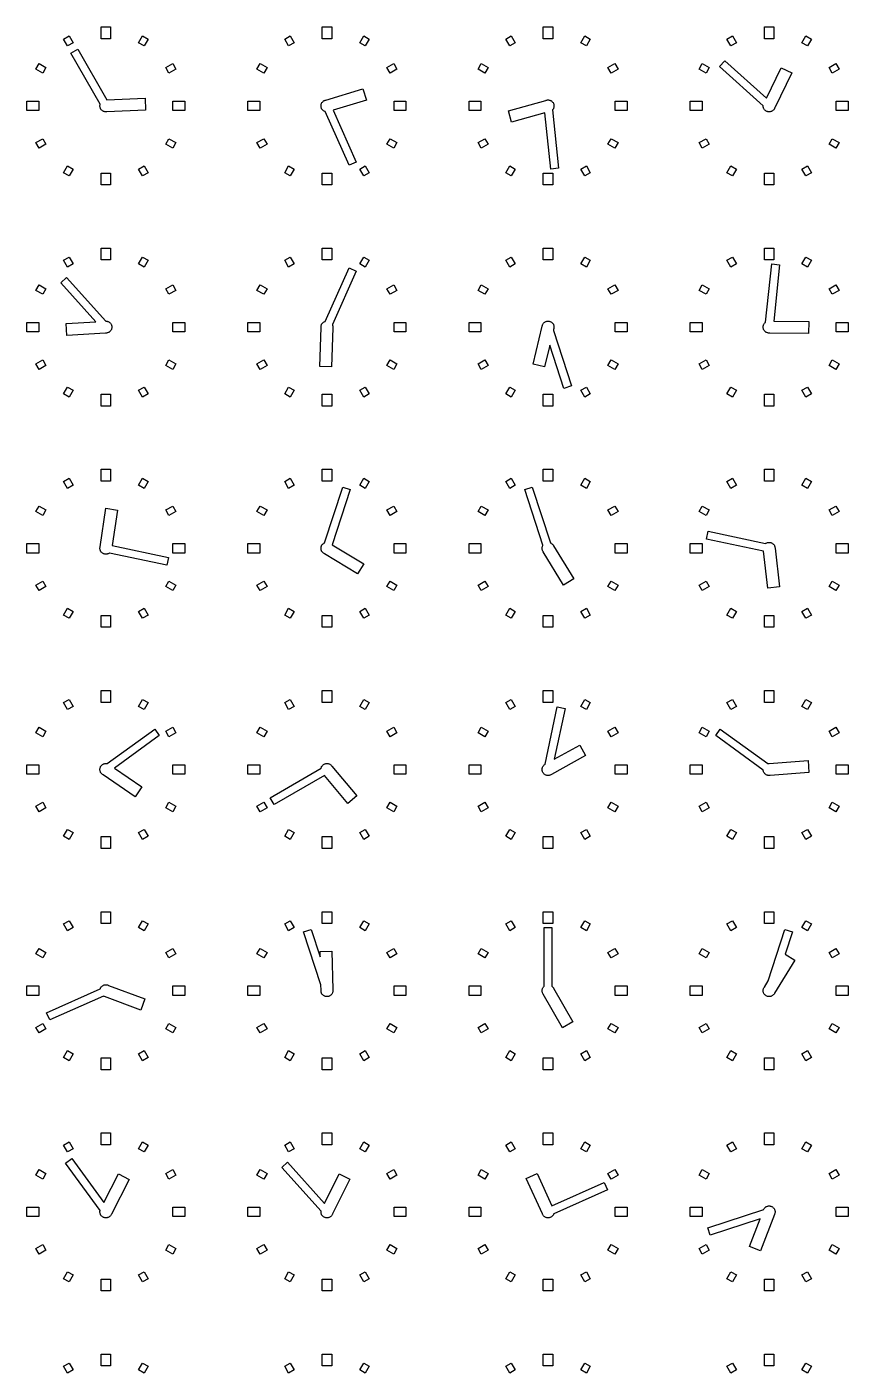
# Model space of a CAD drawing. Header units: millimetres. Extents: x -8 to 856, y -8 to 688.
# Drawn here: x 316 to 420, y 165.6 to 336 of the extents above; entities that cross this region are included whole.
import ezdxf

# ---------------------------------------------------------------- set-up
doc = ezdxf.new("R2010")
doc.units = ezdxf.units.MM

msp = doc.modelspace()

# ---------------------------------------------------------------- linework, layer by layer
for points in [[(326.6, 334.5), (325.4, 334.5), (325.4, 336), (326.6, 336), (326.6, 334.5)], [(354.6, 334.5), (353.4, 334.5), (353.4, 336), (354.6, 336), (354.6, 334.5)], [(382.6, 334.5), (381.4, 334.5), (381.4, 336), (382.6, 336), (382.6, 334.5)], [(410.6, 334.5), (409.4, 334.5), (409.4, 336), (410.6, 336), (410.6, 334.5)], [(321.85, 333.99), (321.15, 333.59), (320.65, 334.46), (321.35, 334.86), (321.85, 333.99)], [(330.85, 333.59), (330.15, 333.99), (330.65, 334.86), (331.35, 334.46), (330.85, 333.59)], [(349.85, 333.99), (349.15, 333.59), (348.65, 334.46), (349.35, 334.86), (349.85, 333.99)], [(358.85, 333.59), (358.15, 333.99), (358.65, 334.86), (359.35, 334.46), (358.85, 333.59)], [(377.85, 333.99), (377.15, 333.59), (376.65, 334.46), (377.35, 334.86), (377.85, 333.99)], [(386.85, 333.59), (386.15, 333.99), (386.65, 334.86), (387.35, 334.46), (386.85, 333.59)], [(405.85, 333.99), (405.15, 333.59), (404.65, 334.46), (405.35, 334.86), (405.85, 333.99)], [(414.85, 333.59), (414.15, 333.99), (414.65, 334.86), (415.35, 334.46), (414.85, 333.59)], [(326.07, 325.25), (326, 325.25), (325.93, 325.25), (325.85, 325.26), (325.78, 325.28), (325.71, 325.3), (325.64, 325.33), (325.58, 325.37), (325.52, 325.42), (325.47, 325.47), (325.42, 325.52), (325.37, 325.58), (325.33, 325.64), (325.3, 325.71), (325.28, 325.78), (325.26, 325.85), (325.25, 325.93), (325.25, 326), (325.25, 326.07), (325.26, 326.15), (325.28, 326.22), (325.28, 326.24), (321.57, 332.68), (322.43, 333.18), (326.14, 326.76), (330.96, 326.97), (331.03, 325.47), (326.11, 325.25), (326.07, 325.25)], [(318.41, 330.85), (318.01, 330.15), (317.14, 330.65), (317.54, 331.35), (318.41, 330.85)], [(333.99, 330.15), (333.59, 330.85), (334.46, 331.35), (334.86, 330.65), (333.99, 330.15)], [(346.41, 330.85), (346.01, 330.15), (345.14, 330.65), (345.54, 331.35), (346.41, 330.85)], [(361.99, 330.15), (361.59, 330.85), (362.46, 331.35), (362.86, 330.65), (361.99, 330.15)], [(374.41, 330.85), (374.01, 330.15), (373.14, 330.65), (373.54, 331.35), (374.41, 330.85)], [(389.99, 330.15), (389.59, 330.85), (390.46, 331.35), (390.86, 330.65), (389.99, 330.15)], [(402.41, 330.85), (402.01, 330.15), (401.14, 330.65), (401.54, 331.35), (402.41, 330.85)], [(410.7, 325.71), (410.67, 325.64), (410.63, 325.58), (410.58, 325.52), (410.53, 325.47), (410.48, 325.42), (410.42, 325.37), (410.36, 325.33), (410.29, 325.3), (410.22, 325.28), (410.15, 325.26), (410.07, 325.25), (410, 325.25), (409.93, 325.25), (409.85, 325.26), (409.78, 325.28), (409.71, 325.3), (409.64, 325.33), (409.58, 325.37), (409.52, 325.42), (409.47, 325.47), (409.42, 325.52), (409.37, 325.58), (409.33, 325.64), (409.3, 325.71), (409.28, 325.78), (409.26, 325.85), (409.25, 325.93), (409.25, 326), (409.25, 326.01), (403.72, 330.98), (404.39, 331.72), (409.65, 326.99), (411.52, 330.82), (412.87, 330.17), (410.71, 325.74), (410.7, 325.71)], [(417.99, 330.15), (417.59, 330.85), (418.46, 331.35), (418.86, 330.65), (417.99, 330.15)], [(353.71, 325.3), (353.64, 325.33), (353.58, 325.37), (353.52, 325.42), (353.47, 325.47), (353.42, 325.52), (353.37, 325.58), (353.33, 325.64), (353.3, 325.71), (353.28, 325.78), (353.26, 325.85), (353.25, 325.93), (353.25, 326), (353.25, 326.07), (353.26, 326.15), (353.28, 326.22), (353.3, 326.29), (353.33, 326.36), (353.37, 326.42), (353.42, 326.48), (353.47, 326.53), (353.52, 326.58), (353.58, 326.63), (353.64, 326.67), (353.71, 326.7), (353.78, 326.72), (353.85, 326.74), (353.86, 326.74), (358.56, 328.18), (359, 326.74), (354.79, 325.46), (357.71, 318.9), (356.8, 318.49), (353.77, 325.28), (353.71, 325.3)], [(317.5, 326.6), (317.5, 325.4), (316, 325.4), (316, 326.6), (317.5, 326.6)], [(334.5, 325.4), (334.5, 326.6), (336, 326.6), (336, 325.4), (334.5, 325.4)], [(345.5, 326.6), (345.5, 325.4), (344, 325.4), (344, 326.6), (345.5, 326.6)], [(362.5, 325.4), (362.5, 326.6), (364, 326.6), (364, 325.4), (362.5, 325.4)], [(373.5, 326.6), (373.5, 325.4), (372, 325.4), (372, 326.6), (373.5, 326.6)], [(381.72, 326.7), (381.78, 326.72), (381.85, 326.74), (381.93, 326.75), (382, 326.75), (382.07, 326.75), (382.15, 326.74), (382.22, 326.72), (382.29, 326.7), (382.36, 326.67), (382.42, 326.63), (382.48, 326.58), (382.53, 326.53), (382.58, 326.48), (382.63, 326.42), (382.67, 326.36), (382.7, 326.29), (382.72, 326.22), (382.74, 326.15), (382.75, 326.07), (382.75, 326), (382.75, 325.93), (382.74, 325.85), (382.72, 325.78), (382.7, 325.71), (382.67, 325.64), (382.63, 325.58), (382.58, 325.52), (382.56, 325.49), (383.33, 318.1), (382.34, 317.99), (381.59, 325.11), (377.38, 323.94), (376.98, 325.39), (381.72, 326.7)], [(390.5, 325.4), (390.5, 326.6), (392, 326.6), (392, 325.4), (390.5, 325.4)], [(401.5, 326.6), (401.5, 325.4), (400, 325.4), (400, 326.6), (401.5, 326.6)], [(418.5, 325.4), (418.5, 326.6), (420, 326.6), (420, 325.4), (418.5, 325.4)], [(318.01, 321.85), (318.41, 321.15), (317.54, 320.65), (317.14, 321.35), (318.01, 321.85)], [(333.59, 321.15), (333.99, 321.85), (334.86, 321.35), (334.46, 320.65), (333.59, 321.15)], [(346.01, 321.85), (346.41, 321.15), (345.54, 320.65), (345.14, 321.35), (346.01, 321.85)], [(361.59, 321.15), (361.99, 321.85), (362.86, 321.35), (362.46, 320.65), (361.59, 321.15)], [(374.01, 321.85), (374.41, 321.15), (373.54, 320.65), (373.14, 321.35), (374.01, 321.85)], [(389.59, 321.15), (389.99, 321.85), (390.86, 321.35), (390.46, 320.65), (389.59, 321.15)], [(402.01, 321.85), (402.41, 321.15), (401.54, 320.65), (401.14, 321.35), (402.01, 321.85)], [(417.59, 321.15), (417.99, 321.85), (418.86, 321.35), (418.46, 320.65), (417.59, 321.15)], [(320.65, 317.54), (321.15, 318.41), (321.85, 318.01), (321.35, 317.14), (320.65, 317.54)], [(325.4, 317.5), (326.6, 317.5), (326.6, 316), (325.4, 316), (325.4, 317.5)], [(330.15, 318.01), (330.85, 318.41), (331.35, 317.54), (330.65, 317.14), (330.15, 318.01)], [(349.15, 318.41), (349.85, 318.01), (349.35, 317.14), (348.65, 317.54), (349.15, 318.41)], [(353.4, 316), (353.4, 317.5), (354.6, 317.5), (354.6, 316), (353.4, 316)], [(358.15, 318.01), (358.85, 318.41), (359.35, 317.54), (358.65, 317.14), (358.15, 318.01)], [(376.65, 317.54), (377.15, 318.41), (377.85, 318.01), (377.35, 317.14), (376.65, 317.54)], [(381.4, 317.5), (382.6, 317.5), (382.6, 316), (381.4, 316), (381.4, 317.5)], [(386.15, 318.01), (386.85, 318.41), (387.35, 317.54), (386.65, 317.14), (386.15, 318.01)], [(404.65, 317.54), (405.15, 318.41), (405.85, 318.01), (405.35, 317.14), (404.65, 317.54)], [(409.4, 317.5), (410.6, 317.5), (410.6, 316), (409.4, 316), (409.4, 317.5)], [(414.15, 318.01), (414.85, 318.41), (415.35, 317.54), (414.65, 317.14), (414.15, 318.01)], [(321.85, 305.99), (321.15, 305.59), (320.65, 306.46), (321.35, 306.86), (321.85, 305.99)], [(326.6, 306.5), (325.4, 306.5), (325.4, 308), (326.6, 308), (326.6, 306.5)], [(330.85, 305.59), (330.15, 305.99), (330.65, 306.86), (331.35, 306.46), (330.85, 305.59)], [(349.85, 305.99), (349.15, 305.59), (348.65, 306.46), (349.35, 306.86), (349.85, 305.99)], [(354.6, 306.5), (353.4, 306.5), (353.4, 308), (354.6, 308), (354.6, 306.5)], [(358.85, 305.59), (358.15, 305.99), (358.65, 306.86), (359.35, 306.46), (358.85, 305.59)], [(377.85, 305.99), (377.15, 305.59), (376.65, 306.46), (377.35, 306.86), (377.85, 305.99)], [(382.6, 306.5), (381.4, 306.5), (381.4, 308), (382.6, 308), (382.6, 306.5)], [(386.85, 305.59), (386.15, 305.99), (386.65, 306.86), (387.35, 306.46), (386.85, 305.59)], [(405.85, 305.99), (405.15, 305.59), (404.65, 306.46), (405.35, 306.86), (405.85, 305.99)], [(410.6, 306.5), (409.4, 306.5), (409.4, 308), (410.6, 308), (410.6, 306.5)], [(414.85, 305.59), (414.15, 305.99), (414.65, 306.86), (415.35, 306.46), (414.85, 305.59)], [(353.25, 297.95), (353.25, 298), (353.25, 298.07), (353.26, 298.15), (353.28, 298.22), (353.3, 298.29), (353.33, 298.36), (353.37, 298.42), (353.42, 298.48), (353.47, 298.53), (353.52, 298.58), (353.58, 298.63), (353.64, 298.67), (353.71, 298.7), (353.77, 298.72), (356.8, 305.51), (357.71, 305.1), (354.69, 298.31), (354.7, 298.29), (354.72, 298.22), (354.74, 298.15), (354.75, 298.07), (354.75, 298), (354.75, 297.93), (354.75, 297.9), (354.58, 292.98), (353.08, 293.03), (353.25, 297.95)], [(410.07, 297.25), (410, 297.25), (409.93, 297.25), (409.85, 297.26), (409.78, 297.28), (409.71, 297.3), (409.64, 297.33), (409.58, 297.37), (409.52, 297.42), (409.47, 297.47), (409.42, 297.52), (409.37, 297.58), (409.33, 297.64), (409.3, 297.71), (409.28, 297.78), (409.26, 297.85), (409.25, 297.93), (409.25, 298), (409.25, 298.07), (409.26, 298.15), (409.28, 298.22), (409.3, 298.29), (409.33, 298.36), (409.37, 298.42), (409.42, 298.48), (409.47, 298.53), (409.52, 298.58), (409.56, 298.61), (410.34, 306.01), (411.33, 305.9), (410.58, 298.74), (415.01, 298.71), (414.99, 297.21), (410.08, 297.25), (410.07, 297.25)], [(318.41, 302.85), (318.01, 302.15), (317.14, 302.65), (317.54, 303.35), (318.41, 302.85)], [(324.72, 298.67), (320.28, 303.61), (321.02, 304.28), (325.99, 298.75), (326, 298.75), (326.07, 298.75), (326.15, 298.74), (326.22, 298.72), (326.29, 298.7), (326.36, 298.67), (326.42, 298.63), (326.48, 298.58), (326.53, 298.53), (326.58, 298.48), (326.63, 298.42), (326.67, 298.36), (326.7, 298.29), (326.72, 298.22), (326.74, 298.15), (326.75, 298.07), (326.75, 298), (326.75, 297.93), (326.74, 297.85), (326.72, 297.78), (326.7, 297.71), (326.67, 297.64), (326.63, 297.58), (326.58, 297.52), (326.53, 297.47), (326.48, 297.42), (326.42, 297.37), (326.36, 297.33), (326.29, 297.3), (326.22, 297.28), (326.15, 297.26), (326.07, 297.25), (326, 297.25), (325.97, 297.25), (321.06, 296.95), (320.96, 298.44), (324.72, 298.67)], [(333.99, 302.15), (333.59, 302.85), (334.46, 303.35), (334.86, 302.65), (333.99, 302.15)], [(346.41, 302.85), (346.01, 302.15), (345.14, 302.65), (345.54, 303.35), (346.41, 302.85)], [(361.99, 302.15), (361.59, 302.85), (362.46, 303.35), (362.86, 302.65), (361.99, 302.15)], [(374.41, 302.85), (374.01, 302.15), (373.14, 302.65), (373.54, 303.35), (374.41, 302.85)], [(389.99, 302.15), (389.59, 302.85), (390.46, 303.35), (390.86, 302.65), (389.99, 302.15)], [(402.41, 302.85), (402.01, 302.15), (401.14, 302.65), (401.54, 303.35), (402.41, 302.85)], [(417.99, 302.15), (417.59, 302.85), (418.46, 303.35), (418.86, 302.65), (417.99, 302.15)], [(317.5, 298.6), (317.5, 297.4), (316, 297.4), (316, 298.6), (317.5, 298.6)], [(334.5, 297.4), (334.5, 298.6), (336, 298.6), (336, 297.4), (334.5, 297.4)], [(345.5, 298.6), (345.5, 297.4), (344, 297.4), (344, 298.6), (345.5, 298.6)], [(362.5, 297.4), (362.5, 298.6), (364, 298.6), (364, 297.4), (362.5, 297.4)], [(373.5, 298.6), (373.5, 297.4), (372, 297.4), (372, 298.6), (373.5, 298.6)], [(381.25, 298.1), (381.26, 298.15), (381.28, 298.22), (381.3, 298.29), (381.33, 298.36), (381.37, 298.42), (381.42, 298.48), (381.47, 298.53), (381.52, 298.58), (381.58, 298.63), (381.64, 298.67), (381.71, 298.7), (381.78, 298.72), (381.85, 298.74), (381.93, 298.75), (382, 298.75), (382.07, 298.75), (382.15, 298.74), (382.22, 298.72), (382.29, 298.7), (382.36, 298.67), (382.42, 298.63), (382.48, 298.58), (382.53, 298.53), (382.58, 298.48), (382.63, 298.42), (382.67, 298.36), (382.7, 298.29), (382.72, 298.22), (382.74, 298.15), (382.75, 298.07), (382.75, 298), (382.75, 297.93), (382.74, 297.85), (382.72, 297.78), (382.71, 297.75), (382.67, 297.57), (384.95, 290.55), (384, 290.24), (382.22, 295.7), (381.56, 292.96), (380.1, 293.31), (381.25, 298.1)], [(390.5, 297.4), (390.5, 298.6), (392, 298.6), (392, 297.4), (390.5, 297.4)], [(401.5, 298.6), (401.5, 297.4), (400, 297.4), (400, 298.6), (401.5, 298.6)], [(418.5, 297.4), (418.5, 298.6), (420, 298.6), (420, 297.4), (418.5, 297.4)], [(318.01, 293.85), (318.41, 293.15), (317.54, 292.65), (317.14, 293.35), (318.01, 293.85)], [(333.59, 293.15), (333.99, 293.85), (334.86, 293.35), (334.46, 292.65), (333.59, 293.15)], [(346.01, 293.85), (346.41, 293.15), (345.54, 292.65), (345.14, 293.35), (346.01, 293.85)], [(361.59, 293.15), (361.99, 293.85), (362.86, 293.35), (362.46, 292.65), (361.59, 293.15)], [(374.01, 293.85), (374.41, 293.15), (373.54, 292.65), (373.14, 293.35), (374.01, 293.85)], [(389.59, 293.15), (389.99, 293.85), (390.86, 293.35), (390.46, 292.65), (389.59, 293.15)], [(402.01, 293.85), (402.41, 293.15), (401.54, 292.65), (401.14, 293.35), (402.01, 293.85)], [(417.59, 293.15), (417.99, 293.85), (418.86, 293.35), (418.46, 292.65), (417.59, 293.15)], [(320.65, 289.54), (321.15, 290.41), (321.85, 290.01), (321.35, 289.14), (320.65, 289.54)], [(330.15, 290.01), (330.85, 290.41), (331.35, 289.54), (330.65, 289.14), (330.15, 290.01)], [(348.65, 289.54), (349.15, 290.41), (349.85, 290.01), (349.35, 289.14), (348.65, 289.54)], [(358.15, 290.01), (358.85, 290.41), (359.35, 289.54), (358.65, 289.14), (358.15, 290.01)], [(376.65, 289.54), (377.15, 290.41), (377.85, 290.01), (377.35, 289.14), (376.65, 289.54)], [(386.15, 290.01), (386.85, 290.41), (387.35, 289.54), (386.65, 289.14), (386.15, 290.01)], [(405.15, 290.41), (405.85, 290.01), (405.35, 289.14), (404.65, 289.54), (405.15, 290.41)], [(414.15, 290.01), (414.85, 290.41), (415.35, 289.54), (414.65, 289.14), (414.15, 290.01)], [(325.4, 289.5), (326.6, 289.5), (326.6, 288), (325.4, 288), (325.4, 289.5)], [(353.4, 289.5), (354.6, 289.5), (354.6, 288), (353.4, 288), (353.4, 289.5)], [(381.4, 289.5), (382.6, 289.5), (382.6, 288), (381.4, 288), (381.4, 289.5)], [(409.4, 288), (409.4, 289.5), (410.6, 289.5), (410.6, 288), (409.4, 288)], [(326.6, 278.5), (325.4, 278.5), (325.4, 280), (326.6, 280), (326.6, 278.5)], [(354.6, 278.5), (353.4, 278.5), (353.4, 280), (354.6, 280), (354.6, 278.5)], [(382.6, 278.5), (381.4, 278.5), (381.4, 280), (382.6, 280), (382.6, 278.5)], [(410.6, 278.5), (409.4, 278.5), (409.4, 280), (410.6, 280), (410.6, 278.5)], [(321.85, 277.99), (321.15, 277.59), (320.65, 278.46), (321.35, 278.86), (321.85, 277.99)], [(330.85, 277.59), (330.15, 277.99), (330.65, 278.86), (331.35, 278.46), (330.85, 277.59)], [(349.85, 277.99), (349.15, 277.59), (348.65, 278.46), (349.35, 278.86), (349.85, 277.99)], [(353.64, 269.33), (353.58, 269.37), (353.52, 269.42), (353.47, 269.47), (353.42, 269.52), (353.37, 269.58), (353.33, 269.64), (353.3, 269.71), (353.28, 269.78), (353.26, 269.85), (353.25, 269.93), (353.25, 270), (353.25, 270.07), (353.26, 270.15), (353.28, 270.22), (353.3, 270.29), (353.33, 270.36), (353.37, 270.42), (353.42, 270.48), (353.47, 270.53), (353.52, 270.58), (353.58, 270.63), (353.64, 270.67), (353.7, 270.69), (356, 277.76), (356.95, 277.45), (354.68, 270.46), (358.66, 268.03), (357.87, 266.75), (353.68, 269.32), (353.64, 269.33)], [(358.85, 277.59), (358.15, 277.99), (358.65, 278.86), (359.35, 278.46), (358.85, 277.59)], [(377.85, 277.99), (377.15, 277.59), (376.65, 278.46), (377.35, 278.86), (377.85, 277.99)], [(381.37, 269.58), (381.33, 269.64), (381.3, 269.71), (381.28, 269.78), (381.26, 269.85), (381.25, 269.93), (381.25, 270), (381.25, 270.07), (381.26, 270.15), (381.28, 270.22), (381.3, 270.29), (381.33, 270.36), (381.35, 270.38), (379.05, 277.45), (380, 277.76), (382.3, 270.69), (382.36, 270.67), (382.42, 270.63), (382.48, 270.58), (382.53, 270.53), (382.58, 270.48), (382.63, 270.42), (382.67, 270.36), (382.68, 270.32), (385.25, 266.13), (383.97, 265.34), (381.4, 269.54), (381.37, 269.58)], [(386.85, 277.59), (386.15, 277.99), (386.65, 278.86), (387.35, 278.46), (386.85, 277.59)], [(405.85, 277.99), (405.15, 277.59), (404.65, 278.46), (405.35, 278.86), (405.85, 277.99)], [(414.85, 277.59), (414.15, 277.99), (414.65, 278.86), (415.35, 278.46), (414.85, 277.59)], [(318.41, 274.85), (318.01, 274.15), (317.14, 274.65), (317.54, 275.35), (318.41, 274.85)], [(326.42, 269.37), (326.36, 269.33), (326.29, 269.3), (326.22, 269.28), (326.15, 269.26), (326.07, 269.25), (326, 269.25), (325.93, 269.25), (325.85, 269.26), (325.78, 269.28), (325.71, 269.3), (325.64, 269.33), (325.58, 269.37), (325.52, 269.42), (325.47, 269.47), (325.42, 269.52), (325.37, 269.58), (325.33, 269.64), (325.3, 269.71), (325.28, 269.78), (325.26, 269.85), (325.25, 269.93), (325.25, 270), (325.25, 270.07), (325.26, 270.15), (325.27, 270.19), (326, 275.06), (327.48, 274.83), (326.81, 270.34), (333.93, 268.83), (333.72, 267.85), (326.45, 269.39), (326.42, 269.37)], [(333.99, 274.15), (333.59, 274.85), (334.46, 275.35), (334.86, 274.65), (333.99, 274.15)], [(346.41, 274.85), (346.01, 274.15), (345.14, 274.65), (345.54, 275.35), (346.41, 274.85)], [(361.99, 274.15), (361.59, 274.85), (362.46, 275.35), (362.86, 274.65), (361.99, 274.15)], [(374.41, 274.85), (374.01, 274.15), (373.14, 274.65), (373.54, 275.35), (374.41, 274.85)], [(389.99, 274.15), (389.59, 274.85), (390.46, 275.35), (390.86, 274.65), (389.99, 274.15)], [(402.41, 274.85), (402.01, 274.15), (401.14, 274.65), (401.54, 275.35), (402.41, 274.85)], [(417.99, 274.15), (417.59, 274.85), (418.46, 275.35), (418.86, 274.65), (417.99, 274.15)], [(402.07, 271.17), (402.28, 272.15), (409.55, 270.61), (409.58, 270.63), (409.64, 270.67), (409.71, 270.7), (409.78, 270.72), (409.85, 270.74), (409.93, 270.75), (410, 270.75), (410.07, 270.75), (410.15, 270.74), (410.22, 270.72), (410.29, 270.7), (410.36, 270.67), (410.42, 270.63), (410.48, 270.58), (410.53, 270.53), (410.58, 270.48), (410.63, 270.42), (410.67, 270.36), (410.7, 270.29), (410.72, 270.22), (410.74, 270.15), (410.75, 270.07), (410.75, 270), (410.75, 270), (411.31, 265.12), (409.82, 264.95), (409.29, 269.64), (402.07, 271.17)], [(317.5, 270.6), (317.5, 269.4), (316, 269.4), (316, 270.6), (317.5, 270.6)], [(334.5, 269.4), (334.5, 270.6), (336, 270.6), (336, 269.4), (334.5, 269.4)], [(345.5, 270.6), (345.5, 269.4), (344, 269.4), (344, 270.6), (345.5, 270.6)], [(362.5, 269.4), (362.5, 270.6), (364, 270.6), (364, 269.4), (362.5, 269.4)], [(373.5, 270.6), (373.5, 269.4), (372, 269.4), (372, 270.6), (373.5, 270.6)], [(390.5, 269.4), (390.5, 270.6), (392, 270.6), (392, 269.4), (390.5, 269.4)], [(401.5, 270.6), (401.5, 269.4), (400, 269.4), (400, 270.6), (401.5, 270.6)], [(418.5, 269.4), (418.5, 270.6), (420, 270.6), (420, 269.4), (418.5, 269.4)], [(318.01, 265.85), (318.41, 265.15), (317.54, 264.65), (317.14, 265.35), (318.01, 265.85)], [(333.59, 265.15), (333.99, 265.85), (334.86, 265.35), (334.46, 264.65), (333.59, 265.15)], [(346.01, 265.85), (346.41, 265.15), (345.54, 264.65), (345.14, 265.35), (346.01, 265.85)], [(361.59, 265.15), (361.99, 265.85), (362.86, 265.35), (362.46, 264.65), (361.59, 265.15)], [(374.01, 265.85), (374.41, 265.15), (373.54, 264.65), (373.14, 265.35), (374.01, 265.85)], [(389.59, 265.15), (389.99, 265.85), (390.86, 265.35), (390.46, 264.65), (389.59, 265.15)], [(402.01, 265.85), (402.41, 265.15), (401.54, 264.65), (401.14, 265.35), (402.01, 265.85)], [(417.59, 265.15), (417.99, 265.85), (418.86, 265.35), (418.46, 264.65), (417.59, 265.15)], [(321.15, 262.41), (321.85, 262.01), (321.35, 261.14), (320.65, 261.54), (321.15, 262.41)], [(325.4, 260), (325.4, 261.5), (326.6, 261.5), (326.6, 260), (325.4, 260)], [(330.15, 262.01), (330.85, 262.41), (331.35, 261.54), (330.65, 261.14), (330.15, 262.01)], [(349.15, 262.41), (349.85, 262.01), (349.35, 261.14), (348.65, 261.54), (349.15, 262.41)], [(353.4, 260), (353.4, 261.5), (354.6, 261.5), (354.6, 260), (353.4, 260)], [(358.15, 262.01), (358.85, 262.41), (359.35, 261.54), (358.65, 261.14), (358.15, 262.01)], [(376.65, 261.54), (377.15, 262.41), (377.85, 262.01), (377.35, 261.14), (376.65, 261.54)], [(381.4, 261.5), (382.6, 261.5), (382.6, 260), (381.4, 260), (381.4, 261.5)], [(386.15, 262.01), (386.85, 262.41), (387.35, 261.54), (386.65, 261.14), (386.15, 262.01)], [(404.65, 261.54), (405.15, 262.41), (405.85, 262.01), (405.35, 261.14), (404.65, 261.54)], [(409.4, 261.5), (410.6, 261.5), (410.6, 260), (409.4, 260), (409.4, 261.5)], [(414.15, 262.01), (414.85, 262.41), (415.35, 261.54), (414.65, 261.14), (414.15, 262.01)], [(321.85, 249.99), (321.15, 249.59), (320.65, 250.46), (321.35, 250.86), (321.85, 249.99)], [(326.6, 250.5), (325.4, 250.5), (325.4, 252), (326.6, 252), (326.6, 250.5)], [(330.85, 249.59), (330.15, 249.99), (330.65, 250.86), (331.35, 250.46), (330.85, 249.59)], [(349.85, 249.99), (349.15, 249.59), (348.65, 250.46), (349.35, 250.86), (349.85, 249.99)], [(354.6, 250.5), (353.4, 250.5), (353.4, 252), (354.6, 252), (354.6, 250.5)], [(358.85, 249.59), (358.15, 249.99), (358.65, 250.86), (359.35, 250.46), (358.85, 249.59)], [(377.85, 249.99), (377.15, 249.59), (376.65, 250.46), (377.35, 250.86), (377.85, 249.99)], [(382.6, 250.5), (381.4, 250.5), (381.4, 252), (382.6, 252), (382.6, 250.5)], [(386.85, 249.59), (386.15, 249.99), (386.65, 250.86), (387.35, 250.46), (386.85, 249.59)], [(405.85, 249.99), (405.15, 249.59), (404.65, 250.46), (405.35, 250.86), (405.85, 249.99)], [(410.6, 250.5), (409.4, 250.5), (409.4, 252), (410.6, 252), (410.6, 250.5)], [(414.85, 249.59), (414.15, 249.99), (414.65, 250.86), (415.35, 250.46), (414.85, 249.59)], [(382.42, 241.37), (382.36, 241.33), (382.29, 241.3), (382.22, 241.28), (382.15, 241.26), (382.07, 241.25), (382, 241.25), (381.93, 241.25), (381.85, 241.26), (381.78, 241.28), (381.71, 241.3), (381.64, 241.33), (381.58, 241.37), (381.52, 241.42), (381.47, 241.47), (381.42, 241.52), (381.37, 241.58), (381.33, 241.64), (381.3, 241.71), (381.28, 241.78), (381.26, 241.85), (381.25, 241.93), (381.25, 242), (381.25, 242.07), (381.26, 242.15), (381.28, 242.22), (381.3, 242.29), (381.33, 242.36), (381.37, 242.42), (381.42, 242.48), (381.47, 242.53), (381.52, 242.58), (381.58, 242.63), (381.63, 242.66), (383.17, 249.93), (384.15, 249.72), (382.79, 243.29), (386.01, 245.08), (386.74, 243.77), (382.43, 241.38), (382.42, 241.37)], [(318.41, 246.85), (318.01, 246.15), (317.14, 246.65), (317.54, 247.35), (318.41, 246.85)], [(325.64, 241.33), (325.58, 241.37), (325.52, 241.42), (325.47, 241.47), (325.42, 241.52), (325.37, 241.58), (325.33, 241.64), (325.3, 241.71), (325.28, 241.78), (325.26, 241.85), (325.25, 241.93), (325.25, 242), (325.25, 242.07), (325.26, 242.15), (325.28, 242.22), (325.3, 242.29), (325.33, 242.36), (325.37, 242.42), (325.42, 242.48), (325.47, 242.53), (325.52, 242.58), (325.58, 242.63), (325.64, 242.67), (325.71, 242.7), (325.78, 242.72), (325.85, 242.74), (325.93, 242.75), (326, 242.75), (326.07, 242.75), (326.15, 242.74), (326.16, 242.74), (332.18, 247.11), (332.77, 246.3), (327.08, 242.17), (330.55, 239.79), (329.7, 238.55), (325.65, 241.33), (325.64, 241.33)], [(333.99, 246.15), (333.59, 246.85), (334.46, 247.35), (334.86, 246.65), (333.99, 246.15)], [(346.41, 246.85), (346.01, 246.15), (345.14, 246.65), (345.54, 247.35), (346.41, 246.85)], [(361.99, 246.15), (361.59, 246.85), (362.46, 247.35), (362.86, 246.65), (361.99, 246.15)], [(374.41, 246.85), (374.01, 246.15), (373.14, 246.65), (373.54, 247.35), (374.41, 246.85)], [(389.99, 246.15), (389.59, 246.85), (390.46, 247.35), (390.86, 246.65), (389.99, 246.15)], [(402.41, 246.85), (402.01, 246.15), (401.14, 246.65), (401.54, 247.35), (402.41, 246.85)], [(410.07, 241.25), (410, 241.25), (409.93, 241.25), (409.85, 241.26), (409.78, 241.28), (409.71, 241.3), (409.64, 241.33), (409.58, 241.37), (409.52, 241.42), (409.47, 241.47), (409.42, 241.52), (409.37, 241.58), (409.33, 241.64), (409.3, 241.71), (409.28, 241.78), (409.26, 241.85), (409.25, 241.93), (409.25, 241.93), (403.23, 246.3), (403.82, 247.11), (409.84, 242.74), (409.85, 242.74), (409.93, 242.75), (410, 242.75), (410.02, 242.75), (414.93, 243.14), (415.04, 241.64), (410.14, 241.26), (410.07, 241.25)], [(417.99, 246.15), (417.59, 246.85), (418.46, 247.35), (418.86, 246.65), (417.99, 246.15)], [(317.5, 242.6), (317.5, 241.4), (316, 241.4), (316, 242.6), (317.5, 242.6)], [(334.5, 241.4), (334.5, 242.6), (336, 242.6), (336, 241.4), (334.5, 241.4)], [(345.5, 242.6), (345.5, 241.4), (344, 241.4), (344, 242.6), (345.5, 242.6)], [(353.26, 242.15), (353.28, 242.22), (353.3, 242.29), (353.33, 242.36), (353.37, 242.42), (353.42, 242.48), (353.47, 242.53), (353.52, 242.58), (353.58, 242.63), (353.64, 242.67), (353.71, 242.7), (353.78, 242.72), (353.85, 242.74), (353.93, 242.75), (354, 242.75), (354.07, 242.75), (354.15, 242.74), (354.22, 242.72), (354.29, 242.7), (354.36, 242.67), (354.42, 242.63), (354.48, 242.58), (354.53, 242.53), (354.58, 242.48), (354.63, 242.42), (354.63, 242.42), (357.79, 238.65), (356.64, 237.69), (353.67, 241.23), (347.32, 237.57), (346.82, 238.43), (353.26, 242.15)], [(362.5, 241.4), (362.5, 242.6), (364, 242.6), (364, 241.4), (362.5, 241.4)], [(373.5, 242.6), (373.5, 241.4), (372, 241.4), (372, 242.6), (373.5, 242.6)], [(390.5, 241.4), (390.5, 242.6), (392, 242.6), (392, 241.4), (390.5, 241.4)], [(401.5, 242.6), (401.5, 241.4), (400, 241.4), (400, 242.6), (401.5, 242.6)], [(418.5, 241.4), (418.5, 242.6), (420, 242.6), (420, 241.4), (418.5, 241.4)], [(318.01, 237.85), (318.41, 237.15), (317.54, 236.65), (317.14, 237.35), (318.01, 237.85)], [(333.59, 237.15), (333.99, 237.85), (334.86, 237.35), (334.46, 236.65), (333.59, 237.15)], [(346.01, 237.85), (346.41, 237.15), (345.54, 236.65), (345.14, 237.35), (346.01, 237.85)], [(361.59, 237.15), (361.99, 237.85), (362.86, 237.35), (362.46, 236.65), (361.59, 237.15)], [(374.01, 237.85), (374.41, 237.15), (373.54, 236.65), (373.14, 237.35), (374.01, 237.85)], [(389.59, 237.15), (389.99, 237.85), (390.86, 237.35), (390.46, 236.65), (389.59, 237.15)], [(402.01, 237.85), (402.41, 237.15), (401.54, 236.65), (401.14, 237.35), (402.01, 237.85)], [(417.59, 237.15), (417.99, 237.85), (418.86, 237.35), (418.46, 236.65), (417.59, 237.15)], [(321.15, 234.41), (321.85, 234.01), (321.35, 233.14), (320.65, 233.54), (321.15, 234.41)], [(325.4, 232), (325.4, 233.5), (326.6, 233.5), (326.6, 232), (325.4, 232)], [(330.15, 234.01), (330.85, 234.41), (331.35, 233.54), (330.65, 233.14), (330.15, 234.01)], [(348.65, 233.54), (349.15, 234.41), (349.85, 234.01), (349.35, 233.14), (348.65, 233.54)], [(353.4, 233.5), (354.6, 233.5), (354.6, 232), (353.4, 232), (353.4, 233.5)], [(358.15, 234.01), (358.85, 234.41), (359.35, 233.54), (358.65, 233.14), (358.15, 234.01)], [(377.15, 234.41), (377.85, 234.01), (377.35, 233.14), (376.65, 233.54), (377.15, 234.41)], [(381.4, 232), (381.4, 233.5), (382.6, 233.5), (382.6, 232), (381.4, 232)], [(386.15, 234.01), (386.85, 234.41), (387.35, 233.54), (386.65, 233.14), (386.15, 234.01)], [(404.65, 233.54), (405.15, 234.41), (405.85, 234.01), (405.35, 233.14), (404.65, 233.54)], [(409.4, 233.5), (410.6, 233.5), (410.6, 232), (409.4, 232), (409.4, 233.5)], [(414.15, 234.01), (414.85, 234.41), (415.35, 233.54), (414.65, 233.14), (414.15, 234.01)], [(326.6, 222.5), (325.4, 222.5), (325.4, 224), (326.6, 224), (326.6, 222.5)], [(354.6, 222.5), (353.4, 222.5), (353.4, 224), (354.6, 224), (354.6, 222.5)], [(382.6, 222.5), (381.4, 222.5), (381.4, 224), (382.6, 224), (382.6, 222.5)], [(410.6, 222.5), (409.4, 222.5), (409.4, 224), (410.6, 224), (410.6, 222.5)], [(321.85, 221.99), (321.15, 221.59), (320.65, 222.46), (321.35, 222.86), (321.85, 221.99)], [(330.85, 221.59), (330.15, 221.99), (330.65, 222.86), (331.35, 222.46), (330.85, 221.59)], [(349.85, 221.99), (349.15, 221.59), (348.65, 222.46), (349.35, 222.86), (349.85, 221.99)], [(354.7, 213.71), (354.67, 213.64), (354.63, 213.58), (354.58, 213.52), (354.53, 213.47), (354.48, 213.42), (354.42, 213.37), (354.36, 213.33), (354.29, 213.3), (354.22, 213.28), (354.15, 213.26), (354.07, 213.25), (354, 213.25), (353.93, 213.25), (353.85, 213.26), (353.78, 213.28), (353.71, 213.3), (353.64, 213.33), (353.58, 213.37), (353.52, 213.42), (353.47, 213.47), (353.42, 213.52), (353.37, 213.58), (353.33, 213.64), (353.3, 213.71), (353.28, 213.78), (353.26, 213.85), (353.25, 213.93), (353.25, 214), (353.25, 214.06), (353.23, 214.75), (351.05, 221.45), (352, 221.76), (353.14, 218.27), (353.12, 218.98), (354.62, 219.02), (354.75, 214.1), (354.75, 214.07), (354.75, 214), (354.75, 213.93), (354.74, 213.85), (354.72, 213.78), (354.7, 213.71)], [(358.85, 221.59), (358.15, 221.99), (358.65, 222.86), (359.35, 222.46), (358.85, 221.59)], [(377.85, 221.99), (377.15, 221.59), (376.65, 222.46), (377.35, 222.86), (377.85, 221.99)], [(381.37, 213.58), (381.33, 213.64), (381.3, 213.71), (381.28, 213.78), (381.26, 213.85), (381.25, 213.93), (381.25, 214), (381.25, 214.07), (381.26, 214.15), (381.28, 214.22), (381.3, 214.29), (381.33, 214.36), (381.37, 214.42), (381.42, 214.48), (381.47, 214.53), (381.5, 214.56), (381.5, 222), (382.5, 222), (382.5, 214.56), (382.53, 214.53), (382.58, 214.48), (382.63, 214.42), (382.67, 214.36), (382.69, 214.31), (385.15, 210.04), (383.85, 209.29), (381.39, 213.56), (381.37, 213.58)], [(386.85, 221.59), (386.15, 221.99), (386.65, 222.86), (387.35, 222.46), (386.85, 221.59)], [(405.85, 221.99), (405.15, 221.59), (404.65, 222.46), (405.35, 222.86), (405.85, 221.99)], [(410.67, 213.64), (410.63, 213.58), (410.58, 213.52), (410.53, 213.47), (410.48, 213.42), (410.42, 213.37), (410.36, 213.33), (410.29, 213.3), (410.22, 213.28), (410.15, 213.26), (410.07, 213.25), (410, 213.25), (409.93, 213.25), (409.85, 213.26), (409.78, 213.28), (409.71, 213.3), (409.64, 213.33), (409.58, 213.37), (409.52, 213.42), (409.47, 213.47), (409.42, 213.52), (409.37, 213.58), (409.33, 213.64), (409.3, 213.71), (409.28, 213.78), (409.26, 213.85), (409.25, 213.93), (409.25, 214), (409.25, 214.07), (409.26, 214.15), (409.28, 214.22), (409.3, 214.29), (409.33, 214.36), (409.37, 214.42), (409.4, 214.46), (409.87, 215.23), (412, 221.76), (412.95, 221.45), (412.03, 218.62), (413.25, 217.87), (410.68, 213.68), (410.67, 213.64)], [(414.85, 221.59), (414.15, 221.99), (414.65, 222.86), (415.35, 222.46), (414.85, 221.59)], [(318.41, 218.85), (318.01, 218.15), (317.14, 218.65), (317.54, 219.35), (318.41, 218.85)], [(333.99, 218.15), (333.59, 218.85), (334.46, 219.35), (334.86, 218.65), (333.99, 218.15)], [(346.41, 218.85), (346.01, 218.15), (345.14, 218.65), (345.54, 219.35), (346.41, 218.85)], [(361.99, 218.15), (361.59, 218.85), (362.46, 219.35), (362.86, 218.65), (361.99, 218.15)], [(374.41, 218.85), (374.01, 218.15), (373.14, 218.65), (373.54, 219.35), (374.41, 218.85)], [(389.99, 218.15), (389.59, 218.85), (390.46, 219.35), (390.86, 218.65), (389.99, 218.15)], [(402.41, 218.85), (402.01, 218.15), (401.14, 218.65), (401.54, 219.35), (402.41, 218.85)], [(417.99, 218.15), (417.59, 218.85), (418.46, 219.35), (418.86, 218.65), (417.99, 218.15)], [(325.28, 214.23), (325.3, 214.29), (325.33, 214.36), (325.37, 214.42), (325.42, 214.48), (325.47, 214.53), (325.52, 214.58), (325.58, 214.63), (325.64, 214.67), (325.71, 214.7), (325.78, 214.72), (325.85, 214.74), (325.93, 214.75), (326, 214.75), (326.07, 214.75), (326.15, 214.74), (326.22, 214.72), (326.29, 214.7), (326.34, 214.67), (330.95, 212.95), (330.42, 211.55), (325.81, 213.27), (325.78, 213.28), (325.71, 213.3), (325.69, 213.31), (318.9, 210.29), (318.49, 211.2), (325.28, 214.23)], [(317.5, 214.6), (317.5, 213.4), (316, 213.4), (316, 214.6), (317.5, 214.6)], [(334.5, 213.4), (334.5, 214.6), (336, 214.6), (336, 213.4), (334.5, 213.4)], [(345.5, 214.6), (345.5, 213.4), (344, 213.4), (344, 214.6), (345.5, 214.6)], [(362.5, 213.4), (362.5, 214.6), (364, 214.6), (364, 213.4), (362.5, 213.4)], [(373.5, 214.6), (373.5, 213.4), (372, 213.4), (372, 214.6), (373.5, 214.6)], [(390.5, 213.4), (390.5, 214.6), (392, 214.6), (392, 213.4), (390.5, 213.4)], [(401.5, 214.6), (401.5, 213.4), (400, 213.4), (400, 214.6), (401.5, 214.6)], [(418.5, 213.4), (418.5, 214.6), (420, 214.6), (420, 213.4), (418.5, 213.4)], [(318.01, 209.85), (318.41, 209.15), (317.54, 208.65), (317.14, 209.35), (318.01, 209.85)], [(333.59, 209.15), (333.99, 209.85), (334.86, 209.35), (334.46, 208.65), (333.59, 209.15)], [(346.01, 209.85), (346.41, 209.15), (345.54, 208.65), (345.14, 209.35), (346.01, 209.85)], [(361.59, 209.15), (361.99, 209.85), (362.86, 209.35), (362.46, 208.65), (361.59, 209.15)], [(374.01, 209.85), (374.41, 209.15), (373.54, 208.65), (373.14, 209.35), (374.01, 209.85)], [(389.59, 209.15), (389.99, 209.85), (390.86, 209.35), (390.46, 208.65), (389.59, 209.15)], [(402.01, 209.85), (402.41, 209.15), (401.54, 208.65), (401.14, 209.35), (402.01, 209.85)], [(417.59, 209.15), (417.99, 209.85), (418.86, 209.35), (418.46, 208.65), (417.59, 209.15)], [(320.65, 205.54), (321.15, 206.41), (321.85, 206.01), (321.35, 205.14), (320.65, 205.54)], [(330.15, 206.01), (330.85, 206.41), (331.35, 205.54), (330.65, 205.14), (330.15, 206.01)], [(348.65, 205.54), (349.15, 206.41), (349.85, 206.01), (349.35, 205.14), (348.65, 205.54)], [(358.15, 206.01), (358.85, 206.41), (359.35, 205.54), (358.65, 205.14), (358.15, 206.01)], [(376.65, 205.54), (377.15, 206.41), (377.85, 206.01), (377.35, 205.14), (376.65, 205.54)], [(386.15, 206.01), (386.85, 206.41), (387.35, 205.54), (386.65, 205.14), (386.15, 206.01)], [(405.15, 206.41), (405.85, 206.01), (405.35, 205.14), (404.65, 205.54), (405.15, 206.41)], [(414.15, 206.01), (414.85, 206.41), (415.35, 205.54), (414.65, 205.14), (414.15, 206.01)], [(325.4, 205.5), (326.6, 205.5), (326.6, 204), (325.4, 204), (325.4, 205.5)], [(353.4, 205.5), (354.6, 205.5), (354.6, 204), (353.4, 204), (353.4, 205.5)], [(381.4, 205.5), (382.6, 205.5), (382.6, 204), (381.4, 204), (381.4, 205.5)], [(409.4, 204), (409.4, 205.5), (410.6, 205.5), (410.6, 204), (409.4, 204)], [(326.6, 194.5), (325.4, 194.5), (325.4, 196), (326.6, 196), (326.6, 194.5)], [(354.6, 194.5), (353.4, 194.5), (353.4, 196), (354.6, 196), (354.6, 194.5)], [(382.6, 194.5), (381.4, 194.5), (381.4, 196), (382.6, 196), (382.6, 194.5)], [(410.6, 194.5), (409.4, 194.5), (409.4, 196), (410.6, 196), (410.6, 194.5)], [(321.85, 193.99), (321.15, 193.59), (320.65, 194.46), (321.35, 194.86), (321.85, 193.99)], [(330.85, 193.59), (330.15, 193.99), (330.65, 194.86), (331.35, 194.46), (330.85, 193.59)], [(349.85, 193.99), (349.15, 193.59), (348.65, 194.46), (349.35, 194.86), (349.85, 193.99)], [(358.85, 193.59), (358.15, 193.99), (358.65, 194.86), (359.35, 194.46), (358.85, 193.59)], [(377.85, 193.99), (377.15, 193.59), (376.65, 194.46), (377.35, 194.86), (377.85, 193.99)], [(386.85, 193.59), (386.15, 193.99), (386.65, 194.86), (387.35, 194.46), (386.85, 193.59)], [(405.85, 193.99), (405.15, 193.59), (404.65, 194.46), (405.35, 194.86), (405.85, 193.99)], [(414.85, 193.59), (414.15, 193.99), (414.65, 194.86), (415.35, 194.46), (414.85, 193.59)], [(326.7, 185.71), (326.67, 185.64), (326.63, 185.58), (326.58, 185.52), (326.53, 185.47), (326.48, 185.42), (326.42, 185.37), (326.36, 185.33), (326.29, 185.3), (326.22, 185.28), (326.15, 185.26), (326.07, 185.25), (326, 185.25), (325.93, 185.25), (325.85, 185.26), (325.78, 185.28), (325.71, 185.3), (325.64, 185.33), (325.58, 185.37), (325.52, 185.42), (325.47, 185.47), (325.42, 185.52), (325.37, 185.58), (325.33, 185.64), (325.3, 185.71), (325.28, 185.78), (325.26, 185.85), (325.25, 185.93), (325.25, 186), (325.25, 186.07), (325.26, 186.15), (325.26, 186.16), (320.89, 192.18), (321.7, 192.77), (325.76, 187.18), (327.6, 190.8), (328.94, 190.11), (326.7, 185.73), (326.7, 185.71)], [(318.41, 190.85), (318.01, 190.15), (317.14, 190.65), (317.54, 191.35), (318.41, 190.85)], [(333.99, 190.15), (333.59, 190.85), (334.46, 191.35), (334.86, 190.65), (333.99, 190.15)], [(346.41, 190.85), (346.01, 190.15), (345.14, 190.65), (345.54, 191.35), (346.41, 190.85)], [(354.7, 185.71), (354.67, 185.64), (354.63, 185.58), (354.58, 185.52), (354.53, 185.47), (354.48, 185.42), (354.42, 185.37), (354.36, 185.33), (354.29, 185.3), (354.22, 185.28), (354.15, 185.26), (354.07, 185.25), (354, 185.25), (353.93, 185.25), (353.85, 185.26), (353.78, 185.28), (353.71, 185.3), (353.64, 185.33), (353.58, 185.37), (353.52, 185.42), (353.47, 185.47), (353.42, 185.52), (353.37, 185.58), (353.33, 185.64), (353.3, 185.71), (353.28, 185.78), (353.26, 185.85), (353.25, 185.93), (353.25, 186), (353.25, 186.07), (353.25, 186.09), (348.28, 191.61), (349.02, 192.28), (353.7, 187.08), (355.56, 190.81), (356.9, 190.14), (354.71, 185.74), (354.7, 185.71)], [(361.99, 190.15), (361.59, 190.85), (362.46, 191.35), (362.86, 190.65), (361.99, 190.15)], [(374.41, 190.85), (374.01, 190.15), (373.14, 190.65), (373.54, 191.35), (374.41, 190.85)], [(382.7, 185.71), (382.67, 185.64), (382.63, 185.58), (382.58, 185.52), (382.53, 185.47), (382.48, 185.42), (382.42, 185.37), (382.36, 185.33), (382.29, 185.3), (382.22, 185.28), (382.15, 185.26), (382.07, 185.25), (382, 185.25), (381.93, 185.25), (381.85, 185.26), (381.78, 185.28), (381.71, 185.3), (381.64, 185.33), (381.58, 185.37), (381.52, 185.42), (381.47, 185.47), (381.42, 185.52), (381.37, 185.58), (381.33, 185.64), (381.3, 185.71), (381.28, 185.76), (379.24, 190.24), (380.61, 190.86), (382.48, 186.76), (389.1, 189.71), (389.51, 188.8), (382.72, 185.77), (382.7, 185.71)], [(389.99, 190.15), (389.59, 190.85), (390.46, 191.35), (390.86, 190.65), (389.99, 190.15)], [(402.41, 190.85), (402.01, 190.15), (401.14, 190.65), (401.54, 191.35), (402.41, 190.85)], [(417.99, 190.15), (417.59, 190.85), (418.46, 191.35), (418.86, 190.65), (417.99, 190.15)], [(317.5, 186.6), (317.5, 185.4), (316, 185.4), (316, 186.6), (317.5, 186.6)], [(334.5, 185.4), (334.5, 186.6), (336, 186.6), (336, 185.4), (334.5, 185.4)], [(345.5, 186.6), (345.5, 185.4), (344, 185.4), (344, 186.6), (345.5, 186.6)], [(362.5, 185.4), (362.5, 186.6), (364, 186.6), (364, 185.4), (362.5, 185.4)], [(373.5, 186.6), (373.5, 185.4), (372, 185.4), (372, 186.6), (373.5, 186.6)], [(390.5, 185.4), (390.5, 186.6), (392, 186.6), (392, 185.4), (390.5, 185.4)], [(401.5, 186.6), (401.5, 185.4), (400, 185.4), (400, 186.6), (401.5, 186.6)], [(408.85, 185.1), (402.55, 183.05), (402.24, 184), (409.31, 186.3), (409.33, 186.36), (409.37, 186.42), (409.42, 186.48), (409.47, 186.53), (409.52, 186.58), (409.58, 186.63), (409.64, 186.67), (409.71, 186.7), (409.78, 186.72), (409.85, 186.74), (409.93, 186.75), (410, 186.75), (410.07, 186.75), (410.15, 186.74), (410.22, 186.72), (410.29, 186.7), (410.36, 186.67), (410.42, 186.63), (410.48, 186.58), (410.53, 186.53), (410.58, 186.48), (410.63, 186.42), (410.67, 186.36), (410.7, 186.29), (410.72, 186.22), (410.74, 186.15), (410.75, 186.07), (410.75, 186), (410.75, 185.93), (410.74, 185.85), (410.72, 185.78), (410.7, 185.71), (410.67, 185.65), (408.91, 181.06), (407.51, 181.6), (408.85, 185.1)], [(418.5, 185.4), (418.5, 186.6), (420, 186.6), (420, 185.4), (418.5, 185.4)], [(318.01, 181.85), (318.41, 181.15), (317.54, 180.65), (317.14, 181.35), (318.01, 181.85)], [(333.59, 181.15), (333.99, 181.85), (334.86, 181.35), (334.46, 180.65), (333.59, 181.15)], [(346.01, 181.85), (346.41, 181.15), (345.54, 180.65), (345.14, 181.35), (346.01, 181.85)], [(361.59, 181.15), (361.99, 181.85), (362.86, 181.35), (362.46, 180.65), (361.59, 181.15)], [(374.01, 181.85), (374.41, 181.15), (373.54, 180.65), (373.14, 181.35), (374.01, 181.85)], [(389.59, 181.15), (389.99, 181.85), (390.86, 181.35), (390.46, 180.65), (389.59, 181.15)], [(402.01, 181.85), (402.41, 181.15), (401.54, 180.65), (401.14, 181.35), (402.01, 181.85)], [(417.59, 181.15), (417.99, 181.85), (418.86, 181.35), (418.46, 180.65), (417.59, 181.15)], [(320.65, 177.54), (321.15, 178.41), (321.85, 178.01), (321.35, 177.14), (320.65, 177.54)], [(325.4, 177.5), (326.6, 177.5), (326.6, 176), (325.4, 176), (325.4, 177.5)], [(330.15, 178.01), (330.85, 178.41), (331.35, 177.54), (330.65, 177.14), (330.15, 178.01)], [(348.65, 177.54), (349.15, 178.41), (349.85, 178.01), (349.35, 177.14), (348.65, 177.54)], [(353.4, 177.5), (354.6, 177.5), (354.6, 176), (353.4, 176), (353.4, 177.5)], [(358.15, 178.01), (358.85, 178.41), (359.35, 177.54), (358.65, 177.14), (358.15, 178.01)], [(376.65, 177.54), (377.15, 178.41), (377.85, 178.01), (377.35, 177.14), (376.65, 177.54)], [(381.4, 177.5), (382.6, 177.5), (382.6, 176), (381.4, 176), (381.4, 177.5)], [(386.15, 178.01), (386.85, 178.41), (387.35, 177.54), (386.65, 177.14), (386.15, 178.01)], [(404.65, 177.54), (405.15, 178.41), (405.85, 178.01), (405.35, 177.14), (404.65, 177.54)], [(409.4, 177.5), (410.6, 177.5), (410.6, 176), (409.4, 176), (409.4, 177.5)], [(414.15, 178.01), (414.85, 178.41), (415.35, 177.54), (414.65, 177.14), (414.15, 178.01)], [(326.6, 166.5), (325.4, 166.5), (325.4, 168), (326.6, 168), (326.6, 166.5)], [(354.6, 166.5), (353.4, 166.5), (353.4, 168), (354.6, 168), (354.6, 166.5)], [(382.6, 166.5), (381.4, 166.5), (381.4, 168), (382.6, 168), (382.6, 166.5)], [(410.6, 166.5), (409.4, 166.5), (409.4, 168), (410.6, 168), (410.6, 166.5)], [(321.85, 165.99), (321.15, 165.59), (320.65, 166.46), (321.35, 166.86), (321.85, 165.99)], [(330.85, 165.59), (330.15, 165.99), (330.65, 166.86), (331.35, 166.46), (330.85, 165.59)], [(349.85, 165.99), (349.15, 165.59), (348.65, 166.46), (349.35, 166.86), (349.85, 165.99)], [(358.85, 165.59), (358.15, 165.99), (358.65, 166.86), (359.35, 166.46), (358.85, 165.59)], [(377.85, 165.99), (377.15, 165.59), (376.65, 166.46), (377.35, 166.86), (377.85, 165.99)], [(386.85, 165.59), (386.15, 165.99), (386.65, 166.86), (387.35, 166.46), (386.85, 165.59)], [(405.85, 165.99), (405.15, 165.59), (404.65, 166.46), (405.35, 166.86), (405.85, 165.99)], [(414.85, 165.59), (414.15, 165.99), (414.65, 166.86), (415.35, 166.46), (414.85, 165.59)]]:
    msp.add_lwpolyline(points, close=True)

doc.saveas('drawing.dxf')
